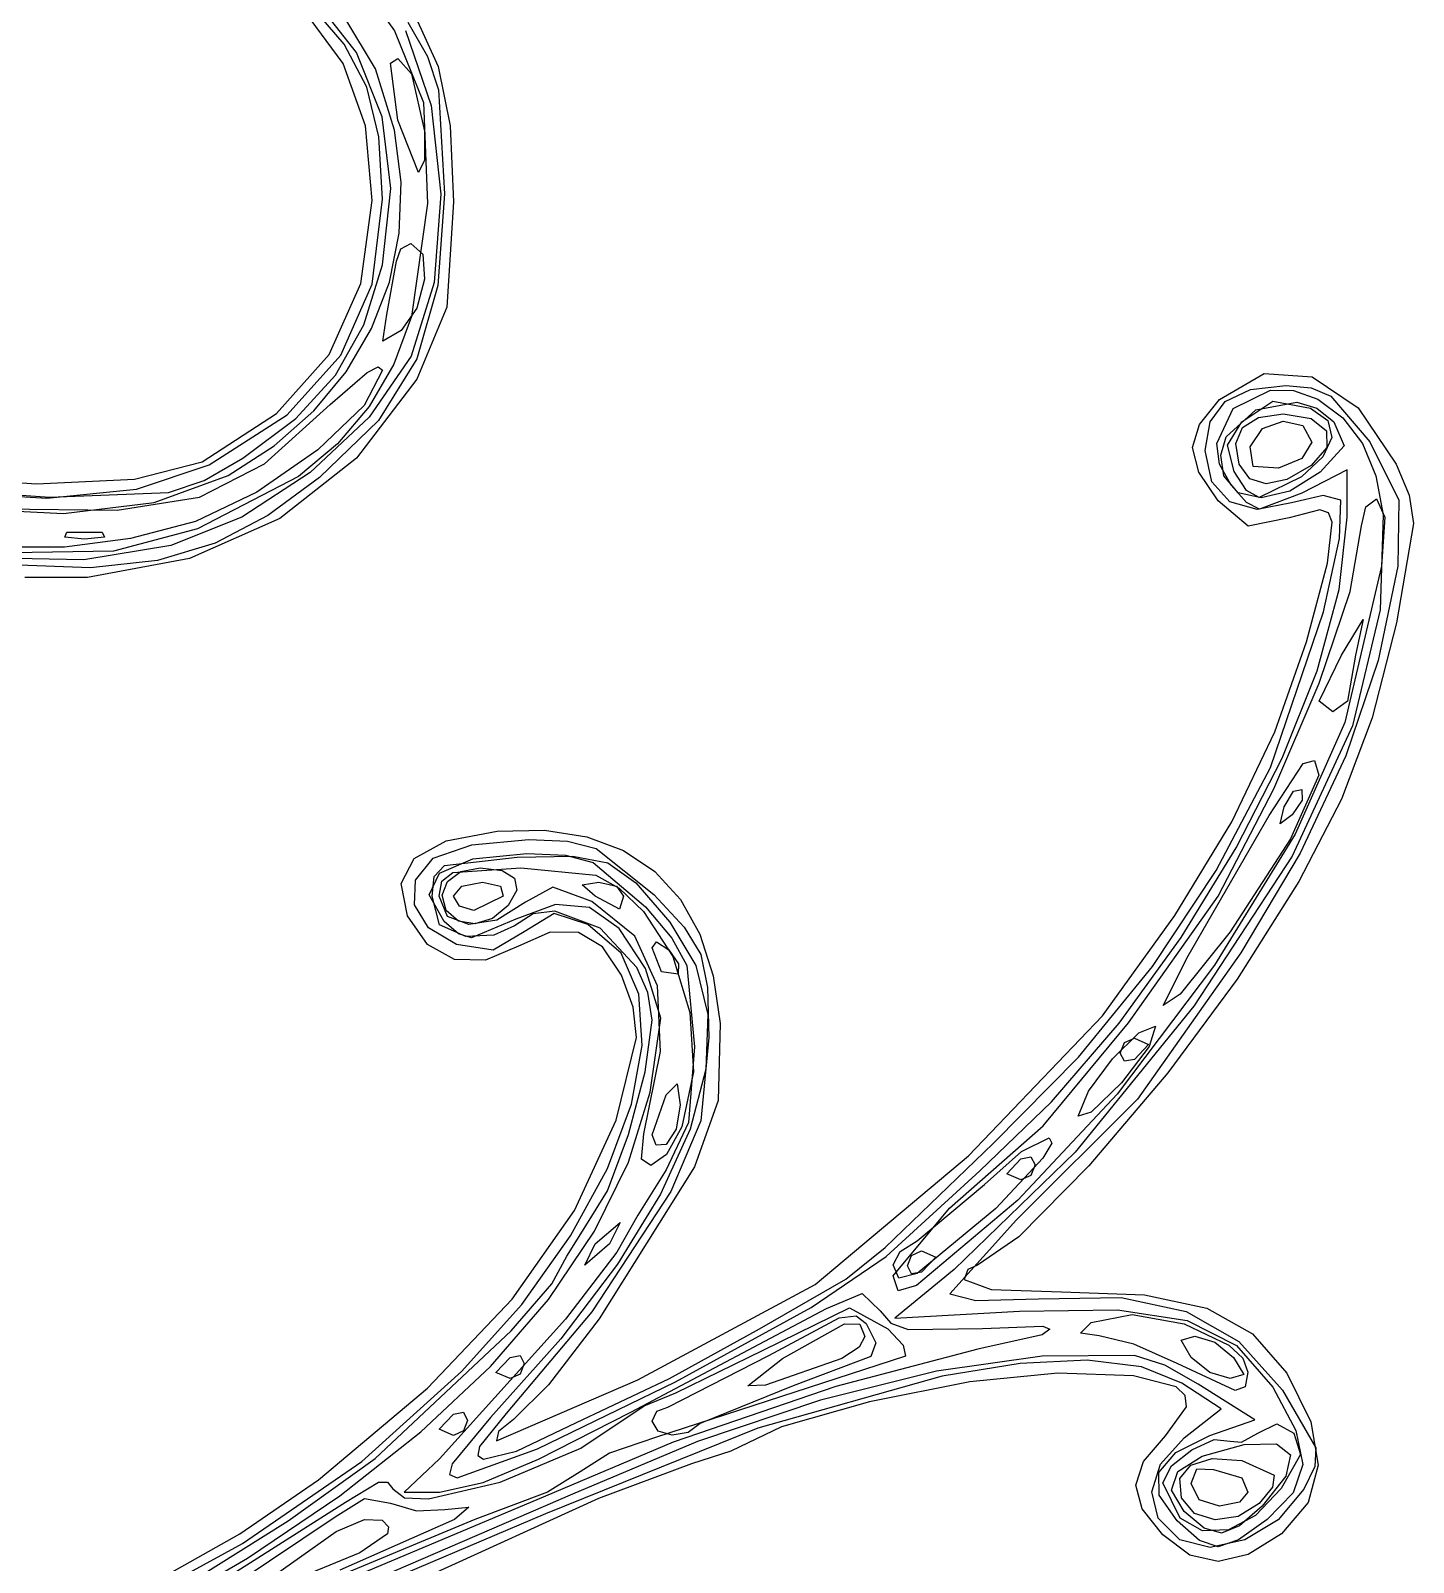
# Model space of a CAD drawing. Extents: x 3 to 111, y 1 to 177.
# Drawn here: x 83.31 to 110.82, y 115.44 to 145.91 of the extents above; entities that cross this region are included whole.
import ezdxf

# ---------------------------------------------------------------- set-up
doc = ezdxf.new("R2010")
doc.units = 0

msp = doc.modelspace()

# ---------------------------------------------------------------- linework, layer by layer
at = {"layer": 'Layer 1', "color": 4}
for p, q in [((89.789852, 146.961372), (90.553944, 145.908889)), ((89.532791, 145.258926), (88.759076, 146.296815)), ((89.549617, 145.638864), (88.848449, 146.45848)), ((89.791791, 145.472839), (88.960373, 146.546508)), ((90.17072, 145.154461), (89.560057, 146.164071)), ((90.81678, 146.078736), (91.205474, 145.395984)), ((90.942913, 146.24367), (91.419171, 145.199831)), ((89.999893, 144.787826), (89.549617, 145.638864)), ((90.553944, 145.908889), (91.128178, 144.478911)), ((90.770442, 145.913255), (91.279416, 144.42202)), ((90.303112, 144.197633), (89.791791, 145.472839)), ((90.472786, 145.26565), (90.618097, 145.354929)), ((90.618097, 145.354929), (90.886579, 145.054049)), ((91.205474, 145.395984), (91.428286, 144.731014)), ((89.972981, 144.019398), (89.532791, 145.258926)), ((90.548008, 143.933333), (90.17072, 145.154461)), ((90.614249, 144.129131), (90.472786, 145.26565)), ((90.886579, 145.054049), (91.146187, 143.912695)), ((91.419171, 145.199831), (91.657286, 144.020317)), ((90.240113, 143.796404), (89.999893, 144.787826)), ((91.428286, 144.731014), (91.544913, 142.663333)), ((91.128178, 144.478911), (91.20781, 142.473559)), ((91.279416, 144.42202), (91.471581, 142.655249)), ((90.480846, 142.773731), (90.303112, 144.197633)), ((91.029931, 143.086667), (90.614249, 144.129131)), ((90.614249, 144.129131), (90.614249, 144.129131)), ((90.104067, 142.532405), (89.972981, 144.019398)), ((90.681541, 142.894721), (90.548008, 143.933333)), ((91.146187, 143.912695), (91.144173, 143.334947)), ((91.657286, 144.020317), (91.722222, 142.502944)), ((90.311111, 142.555637), (90.240113, 143.796404)), ((91.144173, 143.334947), (91.029931, 143.086667)), ((90.646534, 141.882092), (90.681541, 142.894721)), ((90.311503, 141.253975), (90.480846, 142.773731)), ((91.471581, 142.655249), (91.341879, 140.898362)), ((91.544913, 142.663333), (91.411302, 140.839158)), ((89.884142, 140.880615), (90.104067, 142.532405)), ((90.109497, 140.869561), (90.311111, 142.555637)), ((91.20781, 142.473559), (90.889798, 140.226718)), ((91.722222, 142.502944), (91.59055, 140.410555)), ((90.449114, 140.908168), (90.646534, 141.882092)), ((90.589481, 141.322778), (90.675157, 141.571927)), ((90.675157, 141.571927), (90.875556, 141.675556)), ((90.875556, 141.675556), (91.11304, 141.464101)), ((91.11304, 141.464101), (91.145379, 140.967564)), ((89.938001, 140.062296), (90.311503, 141.253975)), ((90.399427, 140.264444), (90.589481, 141.322778)), ((89.252896, 139.471113), (89.884142, 140.880615)), ((89.486154, 139.455733), (90.109497, 140.869561)), ((90.095408, 139.985671), (90.449114, 140.908168)), ((91.341879, 140.898362), (90.88525, 139.43678)), ((91.411302, 140.839158), (90.994335, 139.385164)), ((91.145379, 140.967564), (90.995293, 140.39269)), ((90.320756, 139.737357), (90.399427, 140.264444)), ((90.399427, 140.264444), (90.399427, 140.264444)), ((90.889798, 140.226718), (90.535561, 139.276233)), ((90.995293, 140.39269), (90.685504, 139.946222)), ((91.59055, 140.410555), (90.992765, 138.97912)), ((89.376162, 139.060114), (89.938001, 140.062296)), ((89.591542, 139.127325), (90.095408, 139.985671)), ((90.685504, 139.946222), (90.320756, 139.737357)), ((88.202917, 138.292489), (89.252896, 139.471113)), ((88.413329, 138.271646), (89.486154, 139.455733)), ((90.535561, 139.276233), (90.045261, 138.432677)), ((90.88525, 139.43678), (90.046151, 138.225433)), ((90.994335, 139.385164), (90.231458, 138.159261)), ((88.587026, 138.193536), (89.376162, 139.060114)), ((88.943643, 138.34585), (89.591542, 139.127325)), ((89.270575, 138.471148), (90.005454, 139.113695)), ((90.992765, 138.97912), (89.792398, 137.40708)), ((90.311111, 139.154185), (89.944216, 138.453163)), ((90.005454, 139.113695), (90.229006, 139.220403)), ((90.229006, 139.220403), (90.311111, 139.154185)), ((106.962234, 138.571111), (107.853737, 139.089012)), ((107.853737, 139.089012), (108.808784, 139.021691)), ((108.808784, 139.021691), (109.719181, 138.408609)), ((107.078511, 138.532498), (107.579636, 138.773392)), ((107.237502, 138.3965), (107.976445, 138.761229)), ((107.579636, 138.773392), (108.284662, 138.853333)), ((107.976445, 138.761229), (108.434065, 138.752945)), ((108.284662, 138.853333), (108.783196, 138.808737)), ((108.434065, 138.752945), (108.915685, 138.582936)), ((108.783196, 138.808737), (109.177022, 138.640897)), ((109.177022, 138.640897), (109.954605, 137.73117)), ((87.966548, 137.296244), (89.270575, 138.471148)), ((88.157837, 137.653971), (88.943643, 138.34585)), ((89.944216, 138.453163), (89.022635, 137.574058)), ((90.045261, 138.432677), (89.414466, 137.68978)), ((106.564248, 138.077831), (106.962234, 138.571111)), ((106.779296, 138.12905), (107.078511, 138.532498)), ((106.907437, 137.696495), (107.237502, 138.3965)), ((107.098382, 137.832315), (107.685273, 138.370686)), ((107.406273, 138.128177), (108.021436, 138.542371)), ((107.685273, 138.370686), (108.500668, 138.520451)), ((108.021436, 138.542371), (108.773584, 138.399805)), ((108.500668, 138.520451), (108.897316, 138.402134)), ((108.773584, 138.399805), (109.115696, 138.156264)), ((108.897316, 138.402134), (109.235003, 138.129699)), ((108.915685, 138.582936), (109.41907, 138.210065)), ((109.719181, 138.408609), (110.476733, 137.28923)), ((86.726793, 137.33333), (88.202917, 138.292489)), ((86.86327, 137.274794), (88.413329, 138.271646)), ((87.531634, 137.408672), (88.587026, 138.193536)), ((90.046151, 138.225433), (88.875024, 137.120074)), ((90.231458, 138.159261), (89.060119, 137.01936)), ((106.427965, 137.616865), (106.564248, 138.077831)), ((106.68, 137.561444), (106.779296, 138.12905)), ((107.122685, 137.663138), (107.406273, 138.128177)), ((107.419205, 138.014582), (107.740435, 138.217314)), ((107.740435, 138.217314), (108.232222, 138.288889)), ((107.817184, 137.993726), (108.231187, 138.14019)), ((108.231187, 138.14019), (108.622758, 138.055413)), ((108.232222, 138.288889), (108.78852, 138.194196)), ((108.622758, 138.055413), (108.796667, 137.724444)), ((108.78852, 138.194196), (109.08791, 137.950493)), ((109.115696, 138.156264), (109.195795, 137.818904)), ((109.235003, 138.129699), (109.443431, 137.648972)), ((109.41907, 138.210065), (109.804874, 137.69756)), ((106.987365, 137.464874), (107.098382, 137.832315)), ((107.28435, 137.698679), (107.419205, 138.014582)), ((107.575979, 137.63097), (107.817184, 137.993726)), ((108.796667, 137.724444), (108.602761, 137.398008)), ((109.195795, 137.818904), (109.019582, 137.430765)), ((109.08791, 137.950493), (109.097863, 137.61834)), ((109.954605, 137.73117), (110.533346, 136.569404)), ((87.240251, 137.064409), (88.157837, 137.653971)), ((89.022635, 137.574058), (87.815025, 136.733813)), ((89.414466, 137.68978), (88.638746, 137.04127)), ((106.552663, 137.12931), (106.427965, 137.616865)), ((106.80971, 136.937098), (106.68, 137.561444)), ((106.960916, 137.285686), (106.907437, 137.696495)), ((107.049562, 137.057249), (106.987365, 137.464874)), ((107.254935, 137.1404), (107.122685, 137.663138)), ((107.351689, 137.287595), (107.28435, 137.698679)), ((107.635364, 137.241827), (107.575979, 137.63097)), ((107.575979, 137.63097), (107.575979, 137.63097)), ((109.019582, 137.430765), (108.592758, 137.034891)), ((109.097863, 137.61834), (108.785843, 137.258298)), ((109.443431, 137.648972), (108.967913, 137.127652)), ((109.804874, 137.69756), (110.072353, 137.052382)), ((85.375745, 136.988591), (86.726793, 137.33333)), ((85.418732, 136.792015), (86.86327, 137.274794)), ((86.671468, 136.633269), (87.966548, 137.296244)), ((86.726793, 137.33333), (86.726793, 137.33333)), ((86.764385, 136.96574), (87.531634, 137.408672)), ((86.86327, 137.274794), (86.86327, 137.274794)), ((88.875024, 137.120074), (87.512548, 136.231421)), ((87.531634, 137.408672), (87.531634, 137.408672)), ((89.792398, 137.40708), (88.271638, 136.208137)), ((106.937624, 136.556265), (106.552663, 137.12931)), ((107.194833, 136.868964), (106.960916, 137.285686)), ((107.498876, 136.765958), (107.254935, 137.1404)), ((107.254935, 137.1404), (107.254935, 137.1404)), ((107.563606, 136.99709), (107.351689, 137.287595)), ((107.351689, 137.287595), (107.351689, 137.287595)), ((108.13656, 137.207636), (107.635364, 137.241827)), ((108.602761, 137.398008), (108.13656, 137.207636)), ((108.785843, 137.258298), (108.303877, 136.981966)), ((108.967913, 137.127652), (108.36031, 136.753745)), ((109.502222, 137.174495), (108.601846, 136.708893)), ((109.502222, 136.230693), (109.502222, 137.174495)), ((110.476733, 137.28923), (110.733016, 136.674141)), ((80.151111, 136.882104), (83.694191, 136.628017)), ((81.241407, 137.048114), (83.429747, 136.895212)), ((83.429747, 136.895212), (85.375745, 136.988591)), ((85.772588, 136.521966), (87.240251, 137.064409)), ((86.053755, 136.725559), (86.764385, 136.96574)), ((88.638746, 137.04127), (86.634803, 136.002327)), ((89.060119, 137.01936), (88.031701, 136.264991)), ((107.168788, 136.536649), (106.80971, 136.937098)), ((107.335384, 136.716131), (107.049562, 137.057249)), ((107.049562, 137.057249), (107.049562, 137.057249)), ((107.498702, 136.526242), (107.194833, 136.868964)), ((107.888733, 136.895055), (107.563606, 136.99709)), ((108.592758, 137.034891), (107.752296, 136.627571)), ((108.303877, 136.981966), (107.888733, 136.895055)), ((110.072353, 137.052382), (110.220768, 136.281491)), ((81.611783, 136.73796), (83.63554, 136.612606)), ((83.63554, 136.612606), (85.418732, 136.792015)), ((83.694191, 136.628017), (86.053755, 136.725559)), ((83.963806, 136.307), (85.772588, 136.521966)), ((85.033749, 136.371345), (86.671468, 136.633269)), ((87.815025, 136.733813), (86.590042, 136.149371)), ((107.531445, 136.051981), (106.937624, 136.556265)), ((107.712156, 136.387549), (107.168788, 136.536649)), ((107.794217, 136.615767), (107.335384, 136.716131)), ((107.75594, 136.394259), (107.498702, 136.526242)), ((107.752296, 136.627571), (107.498876, 136.765958)), ((108.394737, 136.517247), (107.712156, 136.387549)), ((108.601846, 136.708893), (107.75594, 136.394259)), ((108.36031, 136.753745), (107.794217, 136.615767)), ((109.027909, 136.667348), (108.394737, 136.517247)), ((109.374068, 136.574589), (109.027909, 136.667348)), ((109.350818, 135.80665), (109.374068, 136.574589)), ((109.872427, 136.43927), (110.083958, 136.595556)), ((110.083958, 136.595556), (110.249841, 136.232686)), ((110.533346, 136.569404), (110.508316, 135.261725)), ((110.733016, 136.674141), (110.819317, 136.105339)), ((81.812702, 136.419479), (83.963806, 136.307)), ((82.701805, 136.399595), (85.033749, 136.371345)), ((87.512548, 136.231421), (86.099404, 135.670194)), ((88.271638, 136.208137), (86.474855, 135.409014)), ((88.031701, 136.264991), (86.985213, 135.716693)), ((108.348735, 136.218264), (107.531445, 136.051981)), ((108.96149, 136.37752), (108.348735, 136.218264)), ((109.12862, 136.317117), (108.96149, 136.37752)), ((109.206897, 136.134756), (109.12862, 136.317117)), ((109.346458, 134.794051), (109.502222, 136.230693)), ((109.784444, 136.063519), (109.872427, 136.43927)), ((110.220768, 136.281491), (110.157433, 134.39041)), ((110.249841, 136.232686), (110.183894, 135.257198)), ((83.989774, 135.835262), (84.031667, 135.935796)), ((84.031667, 135.935796), (84.737222, 135.935796)), ((84.031667, 135.935796), (84.031667, 135.935796)), ((84.737222, 135.935796), (84.779115, 135.835262)), ((86.634803, 136.002327), (84.961553, 135.55522)), ((86.590042, 136.149371), (85.300169, 135.810822)), ((109.10883, 135.318355), (109.206897, 136.134756)), ((109.559734, 134.755894), (109.784444, 136.063519)), ((110.819317, 136.105339), (110.484325, 134.130294)), ((83.988279, 135.636972), (82.7509, 135.634496)), ((85.300169, 135.810822), (83.988279, 135.636972)), ((84.384444, 135.793446), (83.989774, 135.835262)), ((86.099404, 135.670194), (84.372933, 135.382432)), ((84.779115, 135.835262), (84.384444, 135.793446)), ((86.985213, 135.716693), (85.836639, 135.37192)), ((109.028756, 134.353448), (109.350818, 135.80665)), ((84.372933, 135.382432), (82.362027, 135.423632)), ((84.501964, 135.228122), (82.897171, 135.28275)), ((84.961553, 135.55522), (82.940275, 135.524672)), ((86.474855, 135.409014), (84.44642, 135.036433)), ((85.836639, 135.37192), (84.501964, 135.228122)), ((108.691161, 133.756705), (109.10883, 135.318355)), ((84.44642, 135.036433), (83.194502, 135.029987)), ((110.183894, 135.257198), (109.452808, 132.147079)), ((110.508316, 135.261725), (110.119598, 133.384438)), ((108.902957, 133.17668), (109.346458, 134.794051)), ((108.948066, 132.929888), (109.559734, 134.755894)), ((110.157433, 134.39041), (109.608933, 132.08)), ((107.977271, 131.254144), (109.028756, 134.353448)), ((109.3888, 133.491111), (109.819818, 134.196667)), ((109.819818, 134.196667), (109.664875, 133.491111)), ((110.484325, 134.130294), (109.996697, 132.241981)), ((108.066527, 131.961945), (108.691161, 133.756705)), ((108.94778, 132.573889), (109.3888, 133.491111)), ((109.664875, 133.491111), (109.506075, 132.573889)), ((108.207404, 131.44208), (108.902957, 133.17668)), ((110.119598, 133.384438), (109.474029, 131.487357)), ((108.043134, 130.82815), (108.948066, 132.929888)), ((109.22, 132.362222), (108.94778, 132.573889)), ((108.94778, 132.573889), (108.94778, 132.573889)), ((109.506075, 132.573889), (109.22, 132.362222)), ((109.996697, 132.241981), (109.390773, 130.62199)), ((107.207856, 130.169987), (108.066527, 131.961945)), ((109.608933, 132.08), (108.407382, 129.492245)), ((109.452808, 132.147079), (108.469693, 129.93069)), ((107.295488, 129.653752), (108.207404, 131.44208)), ((107.951397, 130.296813), (108.623836, 131.332051)), ((109.474029, 131.487357), (108.564569, 129.55314)), ((108.623836, 131.332051), (108.850874, 131.396134)), ((108.850874, 131.396134), (108.937778, 131.102828)), ((106.893142, 129.20379), (107.977271, 131.254144)), ((108.937778, 131.102828), (108.377232, 129.834446)), ((106.938631, 128.693333), (108.043134, 130.82815)), ((108.250366, 130.469394), (108.432867, 130.780391)), ((108.432867, 130.780391), (108.60105, 130.817468)), ((108.60105, 130.817468), (108.609616, 130.603643)), ((108.167404, 130.135823), (108.250366, 130.469394)), ((108.250366, 130.469394), (108.250366, 130.469394)), ((108.609616, 130.603643), (108.408354, 130.311406)), ((109.390773, 130.62199), (108.538432, 128.984093)), ((106.077005, 128.31083), (107.207856, 130.169987)), ((106.338531, 127.505316), (107.951397, 130.296813)), ((108.408354, 130.311406), (108.167404, 130.135823)), ((91.581288, 129.792331), (92.596025, 129.987201)), ((92.089312, 129.713114), (93.220478, 129.822222)), ((92.596025, 129.987201), (93.537692, 130.006896)), ((93.220478, 129.822222), (93.994255, 129.788303)), ((93.537692, 130.006896), (94.37676, 129.877292)), ((94.37676, 129.877292), (95.10917, 129.601894)), ((108.469693, 129.93069), (106.863031, 127.323458)), ((108.377232, 129.834446), (107.17379, 127.987778)), ((90.94075, 129.442909), (91.581288, 129.792331)), ((91.322141, 129.45079), (92.089312, 129.713114)), ((92.107513, 129.436224), (93.182279, 129.54)), ((92.992222, 129.471869), (94.098846, 129.493026)), ((93.182279, 129.54), (93.954817, 129.507993)), ((93.954817, 129.507993), (94.50453, 129.366453)), ((93.994255, 129.788303), (94.561966, 129.640463)), ((94.098846, 129.493026), (94.796367, 129.360107)), ((94.561966, 129.640463), (95.706537, 128.726537)), ((95.10917, 129.601894), (95.730863, 129.184203)), ((106.202893, 127.875199), (107.295488, 129.653752)), ((108.407382, 129.492245), (106.450847, 126.505717)), ((108.564569, 129.55314), (107.384181, 127.564444)), ((90.680921, 128.945058), (90.94075, 129.442909)), ((90.970503, 129.012387), (91.322141, 129.45079)), ((91.338668, 129.086298), (91.546076, 129.306549)), ((91.443188, 129.151011), (92.107513, 129.436224)), ((91.546076, 129.306549), (92.992222, 129.471869)), ((91.713518, 129.162695), (93.063695, 129.257778)), ((91.870736, 129.183057), (92.256285, 129.257778)), ((92.256285, 129.257778), (92.69134, 129.203245)), ((92.69134, 129.203245), (92.936912, 129.049846)), ((93.063695, 129.257778), (94.553891, 129.113963)), ((94.50453, 129.366453), (95.545264, 128.481667)), ((94.796367, 129.360107), (95.351423, 128.959548)), ((95.730863, 129.184203), (96.237779, 128.627725)), ((105.627172, 127.293834), (106.893142, 129.20379)), ((90.808308, 128.304902), (90.680921, 128.945058)), ((90.94656, 128.521063), (90.970503, 129.012387)), ((91.23714, 128.72353), (91.443188, 129.151011)), ((91.298889, 128.693333), (91.338668, 129.086298)), ((91.44, 128.693333), (91.491829, 128.99206)), ((91.491829, 128.99206), (91.713518, 129.162695)), ((91.498373, 128.716116), (91.606507, 128.987967)), ((91.606507, 128.987967), (91.870736, 129.183057)), ((91.722222, 128.693333), (91.892921, 128.892653)), ((91.892921, 128.892653), (92.303323, 128.975556)), ((92.303323, 128.975556), (92.662489, 128.892653)), ((92.662489, 128.892653), (92.71, 128.693333)), ((92.936912, 129.049846), (92.981625, 128.812877)), ((94.285775, 128.918574), (94.615, 128.971235)), ((94.544444, 128.693333), (94.285775, 128.918574)), ((94.553891, 129.113963), (95.020104, 128.852053)), ((94.615, 128.971235), (94.963809, 128.891339)), ((94.963809, 128.891339), (95.108889, 128.693333)), ((95.351423, 128.959548), (96.030652, 128.17779)), ((108.538432, 128.984093), (107.311557, 127.042062)), ((91.537206, 128.192953), (91.23714, 128.72353)), ((91.445644, 128.122125), (91.298889, 128.693333)), ((91.607493, 128.288989), (91.44, 128.693333)), ((91.581111, 128.411111), (91.498373, 128.716116)), ((91.841683, 128.494014), (91.722222, 128.693333)), ((91.722222, 128.693333), (91.722222, 128.693333)), ((92.71, 128.693333), (92.128899, 128.411111)), ((92.981625, 128.812877), (92.814106, 128.507634)), ((93.702005, 128.874617), (93.156004, 128.572728)), ((94.479031, 128.586049), (93.702005, 128.874617)), ((95.33092, 127.897266), (94.479031, 128.586049)), ((95.026396, 128.435183), (94.544444, 128.693333)), ((94.544444, 128.693333), (94.544444, 128.693333)), ((95.020104, 128.852053), (95.505995, 128.390461)), ((95.108889, 128.693333), (95.026396, 128.435183)), ((95.706537, 128.726537), (96.315111, 128.077451)), ((96.237779, 128.627725), (96.625861, 127.935962)), ((105.149369, 126.177471), (106.938631, 128.693333)), ((91.209673, 127.735482), (90.808308, 128.304902)), ((91.226616, 128.064522), (90.94656, 128.521063)), ((91.825516, 128.195271), (91.581111, 128.411111)), ((91.581111, 128.411111), (91.581111, 128.411111)), ((92.029649, 128.128463), (91.607493, 128.288989)), ((92.128899, 128.411111), (91.841683, 128.494014)), ((92.814106, 128.507634), (92.49966, 128.248045)), ((93.156004, 128.572728), (92.585981, 128.220221)), ((93.31219, 128.34038), (92.940107, 128.104996)), ((93.755955, 128.527216), (92.962487, 128.234248)), ((93.724047, 128.34835), (93.127528, 127.982526)), ((93.741338, 128.396392), (93.31219, 128.34038)), ((94.398609, 128.131418), (93.724047, 128.34835)), ((94.639311, 128.060561), (93.741338, 128.396392)), ((94.431019, 128.469435), (93.755955, 128.527216)), ((95.017599, 128.049579), (94.431019, 128.469435)), ((95.505995, 128.390461), (96.087847, 127.494504)), ((95.545264, 128.481667), (96.070989, 127.860878)), ((104.635828, 126.314474), (106.077005, 128.31083)), ((91.786972, 127.730467), (91.226616, 128.064522)), ((91.96644, 127.893329), (91.445644, 128.122125)), ((91.820758, 127.945772), (91.537206, 128.192953)), ((92.150914, 128.14242), (91.825516, 128.195271)), ((92.585981, 128.220221), (92.029649, 128.128463)), ((92.962487, 128.234248), (92.081177, 127.868185)), ((92.49966, 128.248045), (92.150914, 128.14242)), ((93.127528, 127.982526), (92.513398, 127.621918)), ((92.940107, 128.104996), (92.527818, 127.916545)), ((93.646697, 127.979942), (93.018912, 127.697086)), ((94.209592, 127.974955), (93.646697, 127.979942)), ((94.688935, 127.687365), (94.209592, 127.974955)), ((95.056833, 127.558801), (94.398609, 128.131418)), ((95.370988, 127.278014), (94.639311, 128.060561)), ((95.545616, 127.25632), (95.017599, 128.049579)), ((96.030652, 128.17779), (96.54731, 127.318497)), ((96.315111, 128.077451), (96.643156, 127.536319)), ((107.17379, 127.987778), (106.183294, 126.744064)), ((91.744008, 127.435543), (91.209673, 127.735482)), ((92.513398, 127.621918), (91.786972, 127.730467)), ((92.081177, 127.868185), (91.820758, 127.945772)), ((92.527818, 127.916545), (91.96644, 127.893329)), ((93.018912, 127.697086), (92.363143, 127.418329)), ((95.066064, 127.122408), (94.688935, 127.687365)), ((95.78435, 126.908477), (95.33092, 127.897266)), ((95.673333, 127.667927), (95.764373, 127.789017)), ((95.861482, 127.188149), (95.673333, 127.667927)), ((95.764373, 127.789017), (96.007295, 127.625594)), ((96.070989, 127.860878), (96.363769, 127.317756)), ((96.625861, 127.935962), (96.891048, 127.112418)), ((104.965306, 126.169922), (106.202893, 127.875199)), ((92.363143, 127.418329), (91.744008, 127.435543)), ((95.411842, 126.742276), (95.056833, 127.558801)), ((96.007295, 127.625594), (96.200325, 127.346898)), ((96.087847, 127.494504), (96.427324, 126.379498)), ((96.643156, 127.536319), (96.776813, 126.879666)), ((107.384181, 127.564444), (105.329958, 124.656416)), ((105.842723, 126.517538), (106.338531, 127.505316)), ((95.299989, 126.485872), (95.066064, 127.122408)), ((95.592267, 126.775633), (95.370988, 127.278014)), ((95.846784, 126.267469), (95.545616, 127.25632)), ((96.195444, 127.145816), (95.861482, 127.188149)), ((95.861482, 127.188149), (95.861482, 127.188149)), ((96.200325, 127.346898), (96.195444, 127.145816)), ((96.363769, 127.317756), (96.518651, 125.697505)), ((96.54731, 127.318497), (96.785124, 126.342301)), ((96.891048, 127.112418), (97.029281, 126.160598)), ((104.157048, 125.494019), (105.627172, 127.293834)), ((106.863031, 127.323458), (104.925467, 124.752909)), ((95.673333, 126.229265), (95.592267, 126.775633)), ((95.842935, 125.603489), (95.78435, 126.908477)), ((96.776813, 126.879666), (96.802222, 125.884014)), ((107.311557, 127.042062), (105.934225, 125.177923)), ((95.363861, 125.881393), (95.299989, 126.485872)), ((95.476342, 125.726803), (95.411842, 126.742276)), ((106.450847, 126.505717), (104.092976, 123.60314)), ((106.183294, 126.744064), (105.842723, 126.517538)), ((105.842723, 126.517538), (105.842723, 126.517538)), ((95.537526, 125.202398), (95.673333, 126.229265)), ((95.634099, 124.795243), (95.846784, 126.267469)), ((96.427324, 126.379498), (96.497022, 125.199164)), ((96.785124, 126.342301), (96.74598, 125.254407)), ((97.029281, 126.160598), (96.991962, 124.630013)), ((101.96969, 123.53199), (104.635828, 126.314474)), ((103.45595, 124.126636), (105.149369, 126.177471)), ((103.618415, 124.601422), (104.965306, 126.169922)), ((94.96248, 124.240832), (95.363861, 125.881393)), ((96.802222, 125.884014), (96.647747, 124.224175)), ((104.83581, 125.456666), (105.356964, 125.979122)), ((105.069569, 125.783315), (105.268889, 125.871111)), ((105.268889, 125.871111), (105.551111, 125.746657)), ((105.356964, 125.979122), (105.687021, 126.109722)), ((105.687021, 126.109722), (105.566557, 125.70191)), ((95.263036, 124.557345), (95.476342, 125.726803)), ((95.510291, 123.966111), (95.842935, 125.603489)), ((96.518651, 125.697505), (96.396958, 124.191013)), ((104.986667, 125.572232), (105.069569, 125.783315)), ((105.069569, 125.412386), (104.986667, 125.572232)), ((104.986667, 125.572232), (104.986667, 125.572232)), ((105.566557, 125.70191), (105.015036, 124.980833)), ((105.551111, 125.746657), (105.268889, 125.447778)), ((96.74598, 125.254407), (96.431763, 124.060022)), ((102.460453, 123.77409), (104.157048, 125.494019)), ((104.355925, 124.813029), (104.83581, 125.456666)), ((105.268889, 125.447778), (105.069569, 125.412386)), ((95.20425, 123.95378), (95.537526, 125.202398)), ((95.955556, 124.742222), (96.176595, 124.962292)), ((96.176595, 124.962292), (96.233457, 124.547212)), ((96.497022, 125.199164), (96.269539, 124.107222)), ((105.934225, 125.177923), (104.362204, 123.331588)), ((105.015036, 124.980833), (104.406709, 124.396918)), ((95.202543, 123.404043), (95.634099, 124.795243)), ((95.677654, 123.949454), (95.955556, 124.742222)), ((96.991962, 124.630013), (96.516049, 123.308943)), ((105.329958, 124.656416), (102.924415, 122.257239)), ((104.925467, 124.752909), (102.949646, 122.646573)), ((104.149675, 124.318889), (104.355925, 124.813029)), ((94.784631, 123.278862), (95.263036, 124.557345)), ((96.233457, 124.547212), (96.153561, 124.05927)), ((102.197905, 123.2332), (103.618415, 124.601422)), ((104.406709, 124.396918), (104.149675, 124.318889)), ((104.149675, 124.318889), (104.149675, 124.318889)), ((94.131998, 122.443229), (94.96248, 124.240832)), ((96.431763, 124.060022), (95.844357, 122.76435)), ((96.396958, 124.191013), (95.955556, 123.254101)), ((96.153561, 124.05927), (95.955556, 123.754444)), ((96.269539, 124.107222), (95.959108, 123.556939)), ((96.647747, 124.224175), (96.04478, 122.816922)), ((101.593976, 122.486745), (103.45595, 124.126636)), ((94.784727, 122.833415), (95.20425, 123.95378)), ((95.463834, 123.464889), (95.510291, 123.966111)), ((95.510291, 123.966111), (95.510291, 123.966111)), ((95.757505, 123.739777), (95.677654, 123.949454)), ((95.677654, 123.949454), (95.677654, 123.949454)), ((95.955556, 123.754444), (95.757505, 123.739777)), ((100.311424, 121.708333), (102.460453, 123.77409)), ((103.020901, 123.618983), (103.573603, 123.890038)), ((103.627661, 123.780087), (103.448872, 123.481592)), ((103.573603, 123.890038), (103.627661, 123.780087)), ((94.527109, 122.028534), (95.202543, 123.404043)), ((95.65199, 123.335663), (95.463834, 123.464889)), ((95.959108, 123.556939), (95.65199, 123.335663)), ((98.918895, 120.968818), (101.96969, 123.53199)), ((104.092976, 123.60314), (101.687416, 121.267237)), ((102.28928, 122.959551), (103.020901, 123.618983)), ((103.448872, 123.481592), (102.512989, 122.478927)), ((102.728889, 123.173343), (103.011111, 123.472222)), ((103.011111, 123.472222), (103.210431, 123.507614)), ((103.210431, 123.507614), (103.293333, 123.347768)), ((94.05383, 121.936318), (94.784631, 123.278862)), ((96.516049, 123.308943), (94.620885, 120.287505)), ((95.955556, 123.254101), (95.391111, 122.350544)), ((100.33, 121.529308), (102.197905, 123.2332)), ((103.011111, 123.048889), (102.728889, 123.173343)), ((102.728889, 123.173343), (102.728889, 123.173343)), ((104.362204, 123.331588), (102.973265, 121.918865)), ((103.210431, 123.136685), (103.011111, 123.048889)), ((103.293333, 123.347768), (103.210431, 123.136685)), ((94.390179, 122.191306), (94.784727, 122.833415)), ((96.04478, 122.816922), (94.474911, 120.427256)), ((100.95068, 121.839522), (102.28928, 122.959551)), ((95.844357, 122.76435), (94.985648, 121.372596)), ((100.471111, 121.144891), (101.593976, 122.486745)), ((102.949646, 122.646573), (100.936211, 120.951643)), ((92.8912, 120.67889), (94.131998, 122.443229)), ((93.98, 121.531134), (94.390179, 122.191306)), ((94.544444, 121.778889), (95.036891, 122.202222)), ((95.036891, 122.202222), (94.826667, 121.778889)), ((95.391111, 122.350544), (94.97614, 121.612303)), ((102.512989, 122.478927), (100.946255, 121.186985)), ((102.924415, 122.257239), (101.6, 120.786192)), ((93.083338, 120.574673), (94.05383, 121.936318)), ((93.611728, 120.672808), (94.527109, 122.028534)), ((102.973265, 121.918865), (102.14518, 121.355556)), ((94.97614, 121.612303), (93.955502, 120.283066)), ((94.826667, 121.778889), (94.33422, 121.355556)), ((94.33422, 121.355556), (94.544444, 121.778889)), ((94.544444, 121.778889), (94.544444, 121.778889)), ((99.527007, 121.073333), (100.311424, 121.708333)), ((100.471111, 121.364412), (100.611985, 121.624047)), ((100.611985, 121.624047), (100.95068, 121.839522)), ((100.836236, 121.549982), (101.035556, 121.637778)), ((101.035556, 121.637778), (101.317778, 121.513323)), ((93.682978, 120.984917), (93.98, 121.531134)), ((94.985648, 121.372596), (93.857519, 119.889967)), ((98.840404, 120.511928), (100.33, 121.529308)), ((100.585481, 121.099258), (100.471111, 121.364412)), ((100.471111, 121.364412), (100.471111, 121.364412)), ((101.687416, 121.267237), (100.504828, 120.299455)), ((100.753333, 121.338899), (100.836236, 121.549982)), ((100.836236, 121.179053), (100.753333, 121.338899)), ((100.753333, 121.338899), (100.753333, 121.338899)), ((101.317778, 121.513323), (101.035556, 121.214444)), ((101.959466, 121.271214), (101.882222, 121.068437)), ((102.14518, 121.355556), (101.959466, 121.271214)), ((92.869841, 120.050133), (93.682978, 120.984917)), ((95.392577, 119.073811), (98.918895, 120.968818)), ((97.809036, 120.085556), (99.527007, 121.073333)), ((100.568069, 120.847356), (100.471111, 121.144891)), ((100.471111, 121.144891), (100.471111, 121.144891)), ((100.946255, 121.186985), (100.585481, 121.099258)), ((101.035556, 121.214444), (100.836236, 121.179053)), ((101.882222, 121.068437), (102.418773, 120.871915)), ((91.205701, 118.906254), (92.8912, 120.67889)), ((92.460336, 119.340955), (93.611728, 120.672808)), ((99.143329, 120.489607), (99.853675, 120.788374)), ((99.853675, 120.788374), (100.212621, 120.443752)), ((100.936211, 120.951643), (100.568069, 120.847356)), ((101.6, 120.786192), (102.113603, 120.650095)), ((102.113603, 120.650095), (103.363889, 120.686074)), ((102.418773, 120.871915), (103.818346, 120.821114)), ((103.363889, 120.686074), (105.0035, 120.710069)), ((103.818346, 120.821114), (105.471096, 120.765905)), ((105.0035, 120.710069), (106.302793, 120.436385)), ((105.471096, 120.765905), (106.708313, 120.500545)), ((91.88586, 119.238889), (93.083338, 120.574673)), ((94.474911, 120.427256), (92.770266, 118.401646)), ((95.25, 118.431412), (99.143329, 120.489607)), ((96.137451, 119.033522), (98.840404, 120.511928)), ((97.88753, 119.662222), (99.605262, 120.508889)), ((99.605262, 120.508889), (100.362668, 120.085394)), ((100.212621, 120.443752), (100.423516, 120.20127)), ((100.504828, 120.299455), (102.98338, 120.440775)), ((102.98338, 120.440775), (104.935578, 120.467203)), ((104.40893, 120.212479), (105.226988, 120.372713)), ((104.935578, 120.467203), (106.322305, 120.254571)), ((105.226988, 120.372713), (106.261942, 120.185659)), ((106.302793, 120.436385), (107.344975, 119.833886)), ((106.708313, 120.500545), (107.621654, 119.992053)), ((90.162784, 117.507693), (92.869841, 120.050133)), ((93.955502, 120.283066), (91.442884, 117.503578)), ((94.620885, 120.287505), (93.611284, 118.97112)), ((96.019231, 119.097778), (97.809036, 120.085556)), ((97.994755, 119.559773), (99.39871, 120.305209)), ((98.268917, 119.496016), (99.501993, 120.185211)), ((99.39871, 120.305209), (99.736672, 120.344636)), ((99.501993, 120.185211), (99.806094, 120.177972)), ((99.736672, 120.344636), (99.932352, 120.194773)), ((99.806094, 120.177972), (99.906667, 119.937459)), ((99.932352, 120.194773), (100.127058, 119.806752)), ((100.362668, 120.085394), (100.669232, 119.761875)), ((100.423516, 120.20127), (100.769238, 120.073347)), ((100.769238, 120.073347), (102.245962, 120.096063)), ((102.245962, 120.096063), (103.446688, 120.139522)), ((103.586968, 120.081684), (103.434444, 119.969317)), ((103.446688, 120.139522), (103.586968, 120.081684)), ((104.194311, 120.004013), (104.40893, 120.212479)), ((106.261942, 120.185659), (107.149824, 119.766136)), ((106.322305, 120.254571), (107.298864, 119.756154)), ((93.857519, 119.889967), (92.461856, 118.321667)), ((99.906667, 119.937459), (99.79617, 119.723877)), ((100.127058, 119.806752), (100.026999, 119.53612)), ((100.669232, 119.761875), (100.716376, 119.546822)), ((103.434444, 119.969317), (102.154536, 119.682006)), ((104.567736, 119.948765), (104.194311, 120.004013)), ((105.258351, 119.784666), (104.567736, 119.948765)), ((106.119958, 119.396197), (105.258351, 119.784666)), ((106.197512, 119.861889), (106.469775, 119.944444)), ((106.397778, 119.521111), (106.197512, 119.861889)), ((106.469775, 119.944444), (106.871959, 119.82009)), ((106.871959, 119.82009), (107.244444, 119.521111)), ((107.149824, 119.766136), (107.424873, 119.505078)), ((107.298864, 119.756154), (108.020556, 118.925224)), ((107.344975, 119.833886), (108.213251, 118.871436)), ((107.621654, 119.992053), (108.302778, 119.207447)), ((92.568889, 119.222232), (92.851111, 119.521111)), ((92.851111, 119.521111), (93.050431, 119.556502)), ((93.050431, 119.556502), (93.133333, 119.396657)), ((100.716376, 119.546822), (95.762829, 117.933586)), ((95.989194, 118.533333), (97.994755, 119.559773)), ((96.148872, 118.815556), (97.88753, 119.662222)), ((97.577899, 118.953642), (98.268917, 119.496016)), ((99.44738, 119.499796), (97.931111, 118.969257)), ((98.268917, 119.496016), (98.268917, 119.496016)), ((100.026999, 119.53612), (98.482074, 118.952586)), ((102.154536, 119.682006), (99.332313, 118.939685)), ((99.79617, 119.723877), (99.44738, 119.499796)), ((103.434444, 119.545117), (101.334711, 119.245714)), ((104.331432, 119.462569), (102.999925, 119.398604)), ((105.271385, 119.558536), (103.434444, 119.545117)), ((105.41158, 119.334985), (104.331432, 119.462569)), ((105.875871, 119.365122), (105.271385, 119.558536)), ((106.770263, 119.222132), (106.397778, 119.521111)), ((106.397778, 119.521111), (106.397778, 119.521111)), ((107.244444, 119.521111), (107.44471, 119.180333)), ((107.424873, 119.505078), (107.526667, 119.22896)), ((89.903243, 117.447351), (91.88586, 119.238889)), ((91.076867, 118.037066), (92.460336, 119.340955)), ((92.851111, 119.097778), (92.568889, 119.222232)), ((92.568889, 119.222232), (92.568889, 119.222232)), ((93.050431, 119.185574), (92.851111, 119.097778)), ((93.133333, 119.396657), (93.050431, 119.185574)), ((101.445191, 119.148876), (97.77858, 118.115263)), ((101.334711, 119.245714), (99.023104, 118.67197)), ((102.999925, 119.398604), (101.445191, 119.148876)), ((103.744285, 119.205389), (101.996183, 119.031384)), ((105.24919, 119.154337), (103.744285, 119.205389)), ((106.098121, 118.93549), (105.24919, 119.154337)), ((106.212234, 119.010069), (105.41158, 119.334985)), ((106.538889, 118.990435), (105.875871, 119.365122)), ((107.275019, 118.862614), (106.119958, 119.396197)), ((106.119958, 119.396197), (106.119958, 119.396197)), ((107.172447, 119.097778), (106.770263, 119.222132)), ((107.44471, 119.180333), (107.172447, 119.097778)), ((107.526667, 119.22896), (107.476258, 118.937756)), ((108.302778, 119.207447), (108.781077, 118.241143)), ((89.041117, 117.083761), (91.205701, 118.906254)), ((92.582831, 117.860877), (95.392577, 119.073811)), ((93.611284, 118.97112), (92.916945, 118.282339)), ((93.396991, 117.701238), (96.137451, 119.033522)), ((94.168575, 118.228477), (96.019231, 119.097778)), ((99.332313, 118.939685), (96.096667, 117.833242)), ((98.482074, 118.952586), (96.630973, 118.202346)), ((97.931111, 118.969257), (97.577899, 118.953642)), ((101.996183, 119.031384), (99.999189, 118.635714)), ((106.281296, 118.760412), (106.098121, 118.93549)), ((106.994726, 118.499024), (106.212234, 119.010069)), ((107.667778, 118.280773), (106.538889, 118.990435)), ((107.476258, 118.937756), (107.275019, 118.862614)), ((108.020556, 118.925224), (108.480342, 118.068255)), ((108.213251, 118.871436), (108.879301, 117.723789)), ((94.25494, 117.711351), (95.518111, 118.559334)), ((95.518111, 118.559334), (96.148872, 118.815556)), ((95.766118, 118.450431), (95.989194, 118.533333)), ((99.023104, 118.67197), (96.580689, 117.847724)), ((99.999189, 118.635714), (98.248589, 118.136629)), ((105.88822, 117.959446), (106.306117, 118.540107)), ((106.306117, 118.540107), (106.281296, 118.760412)), ((91.44, 118.093343), (91.722222, 118.392222)), ((92.461856, 118.321667), (91.697071, 117.400985)), ((91.722222, 118.392222), (91.921542, 118.427614)), ((91.921542, 118.427614), (92.004444, 118.267768)), ((92.004444, 118.267768), (91.921542, 118.056685)), ((92.770266, 118.401646), (92.243178, 117.74479)), ((92.916945, 118.282339), (92.618959, 118.0467)), ((92.978129, 117.653772), (94.168575, 118.228477)), ((93.415556, 117.493147), (95.25, 118.431412)), ((95.673333, 118.251111), (95.766118, 118.450431)), ((95.794326, 118.053767), (95.673333, 118.251111)), ((95.673333, 118.251111), (95.673333, 118.251111)), ((106.257558, 117.919167), (106.994726, 118.499024)), ((106.773181, 117.963995), (107.667778, 118.280773)), ((108.781077, 118.241143), (108.922139, 117.378871)), ((89.465256, 116.765233), (91.076867, 118.037066)), ((91.722222, 117.968889), (91.44, 118.093343)), ((91.44, 118.093343), (91.44, 118.093343)), ((91.921542, 118.056685), (91.722222, 117.968889)), ((92.618959, 118.0467), (92.582831, 117.860877)), ((97.77858, 118.115263), (93.556667, 116.408008)), ((95.762829, 117.933586), (94.83048, 117.613794)), ((96.075785, 117.975707), (95.794326, 118.053767)), ((96.395427, 118.023157), (96.075785, 117.975707)), ((96.630973, 118.202346), (96.395427, 118.023157)), ((98.248589, 118.136629), (97.239667, 117.652382)), ((105.453211, 117.452677), (105.88822, 117.959446)), ((105.790248, 117.398625), (106.257558, 117.919167)), ((106.091894, 117.629104), (106.773181, 117.963995)), ((107.400943, 117.834266), (107.724327, 118.01582)), ((107.724327, 118.01582), (108.100947, 118.198667)), ((108.100947, 118.198667), (108.440971, 118.014126)), ((108.440971, 118.014126), (108.57126, 117.590573)), ((108.480342, 118.068255), (108.617508, 117.392978)), ((91.794875, 117.122222), (93.396991, 117.701238)), ((92.243178, 117.74479), (92.209987, 117.568368)), ((92.324398, 117.494021), (92.978129, 117.653772)), ((92.650159, 117.036499), (94.25494, 117.711351)), ((96.096667, 117.833242), (93.556667, 116.756869)), ((96.580689, 117.847724), (94.088531, 116.796814)), ((94.83048, 117.613794), (94.246607, 117.244518)), ((97.239667, 117.652382), (96.45836, 117.404439)), ((105.754999, 117.231714), (106.091894, 117.629104)), ((106.007509, 117.361379), (106.409365, 117.684612)), ((106.409365, 117.684612), (106.857896, 117.885719)), ((106.619857, 117.554929), (107.456111, 117.784781)), ((106.857896, 117.885719), (107.172094, 117.853093)), ((107.172094, 117.853093), (107.400943, 117.834266)), ((107.456111, 117.784781), (108.097179, 117.803939)), ((108.097179, 117.803939), (108.376537, 117.581921)), ((108.879301, 117.723789), (108.856137, 117.34843)), ((87.525281, 115.815803), (89.903243, 117.447351)), ((88.437231, 116.268334), (90.162784, 117.507693)), ((91.442884, 117.503578), (90.740213, 116.84)), ((91.697071, 117.400985), (91.642549, 117.189276)), ((92.209987, 117.568368), (92.324398, 117.494021)), ((92.312208, 117.033115), (93.415556, 117.493147)), ((96.45836, 117.404439), (94.609804, 116.711157)), ((105.299755, 116.980967), (105.453211, 117.452677)), ((105.618296, 116.84516), (105.790248, 117.398625)), ((105.833333, 117.027627), (106.007509, 117.361379)), ((106.132853, 117.247774), (106.619857, 117.554929)), ((106.17639, 117.11068), (106.391833, 117.378369)), ((106.391833, 117.378369), (106.813981, 117.506224)), ((106.397778, 117.011306), (106.511132, 117.306175)), ((106.511132, 117.306175), (106.844194, 117.293528)), ((106.813981, 117.506224), (107.403801, 117.47003)), ((107.403801, 117.47003), (108.053353, 117.175359)), ((108.57126, 117.590573), (108.189028, 116.911309)), ((108.376537, 117.581921), (108.283876, 117.154583)), ((108.617508, 117.392978), (108.429044, 116.826528)), ((108.856137, 117.34843), (108.640053, 116.899605)), ((108.922139, 117.378871), (108.726366, 116.632478)), ((87.473479, 116.010821), (89.041117, 117.083761)), ((89.574542, 116.638443), (90.233466, 117.0388)), ((90.233466, 117.0388), (90.414654, 117.0356)), ((90.414654, 117.0356), (90.517909, 116.902673)), ((91.229304, 116.7089), (92.650159, 117.036499)), ((91.442884, 116.841129), (92.312208, 117.033115)), ((91.642549, 117.189276), (91.794875, 117.122222)), ((94.246607, 117.244518), (93.592667, 116.840785)), ((105.764388, 116.776752), (105.754999, 117.231714)), ((106.182815, 116.321185), (105.833333, 117.027627)), ((106.007617, 116.877174), (106.132853, 117.247774)), ((106.206685, 116.727371), (106.17639, 117.11068)), ((106.556144, 116.685025), (106.397778, 117.011306)), ((106.397778, 117.011306), (106.397778, 117.011306)), ((106.844194, 117.293528), (107.408639, 117.122222)), ((107.408639, 117.122222), (107.526667, 116.84)), ((108.283876, 117.154583), (107.808889, 116.557778)), ((108.053353, 117.175359), (108.017268, 116.938993)), ((93.556667, 116.756869), (86.642222, 113.856937)), ((87.629435, 115.529544), (89.465256, 116.765233)), ((89.370428, 116.349605), (89.954048, 116.711305)), ((89.954048, 116.711305), (90.468845, 116.621837)), ((94.088531, 116.796814), (89.996309, 115.032045)), ((90.517909, 116.902673), (90.752078, 116.729732)), ((90.740213, 116.84), (91.442884, 116.841129)), ((90.752078, 116.729732), (91.229304, 116.7089)), ((94.609804, 116.711157), (91.235935, 115.175073)), ((93.592667, 116.840785), (92.145556, 116.295661)), ((105.42681, 116.506967), (105.299755, 116.980967)), ((105.74439, 116.321877), (105.618296, 116.84516)), ((106.121956, 116.269143), (105.764388, 116.776752)), ((106.256667, 116.456985), (106.007617, 116.877174)), ((106.466587, 116.417431), (106.206685, 116.727371)), ((106.206685, 116.727371), (106.206685, 116.727371)), ((107.526667, 116.84), (107.360861, 116.640681)), ((108.189028, 116.911309), (107.676293, 116.377997)), ((108.017268, 116.938993), (107.752444, 116.614222)), ((108.429044, 116.826528), (107.91194, 116.296039)), ((108.640053, 116.899605), (108.132463, 116.292318)), ((86.924444, 114.957524), (89.574542, 116.638443)), ((93.556667, 116.408008), (89.245567, 114.580269)), ((90.468845, 116.621837), (90.98746, 116.471292)), ((90.98746, 116.471292), (91.55064, 116.491966)), ((91.55064, 116.491966), (92.027477, 116.538024)), ((92.027477, 116.538024), (91.742978, 116.297417)), ((105.833333, 115.993328), (105.42681, 116.506967)), ((106.656691, 116.122496), (106.256667, 116.456985)), ((106.256667, 116.456985), (106.256667, 116.456985)), ((106.875423, 116.290532), (106.466587, 116.417431)), ((106.962222, 116.557778), (106.556144, 116.685025)), ((107.360861, 116.640681), (106.962222, 116.557778)), ((107.752444, 116.614222), (107.336329, 116.353766)), ((107.808889, 116.557778), (107.361852, 116.168285)), ((108.726366, 116.632478), (108.194162, 116.013817)), ((92.145556, 116.295661), (85.711761, 113.621024)), ((85.985725, 114.738139), (88.437231, 116.268334)), ((87.418333, 115.040554), (89.370428, 116.349605)), ((89.391317, 116.059912), (89.952013, 116.295138)), ((91.742978, 116.297417), (89.464444, 115.287778)), ((89.952013, 116.295138), (90.302771, 116.280709)), ((90.302771, 116.280709), (90.433529, 116.15125)), ((90.433529, 116.15125), (90.408781, 116.008706)), ((106.171218, 115.891883), (105.74439, 116.321877)), ((106.567189, 115.876823), (106.121956, 116.269143)), ((106.182815, 116.321171), (106.182815, 116.321185)), ((106.626898, 116.069312), (106.182815, 116.321171)), ((107.140154, 116.092793), (106.626898, 116.069312)), ((107.001436, 116.024726), (106.656691, 116.122496)), ((107.336329, 116.353766), (106.875423, 116.290532)), ((107.361852, 116.168285), (107.001436, 116.024726)), ((107.676293, 116.377997), (107.140154, 116.092793)), ((107.91194, 116.296039), (107.342679, 115.888475)), ((108.132463, 116.292318), (107.469161, 115.888206)), ((84.111699, 113.958545), (87.525281, 115.815803)), ((85.264356, 114.768972), (87.473479, 116.010821)), ((87.771111, 114.911355), (89.391317, 116.059912)), ((90.408781, 116.008706), (89.858319, 115.634254)), ((106.374953, 115.588868), (105.833333, 115.993328)), ((106.774096, 115.737863), (106.171218, 115.891883)), ((106.934262, 115.749335), (106.567189, 115.876823)), ((107.469161, 115.888206), (106.774096, 115.737863)), ((107.342679, 115.888475), (106.934262, 115.749335)), ((108.194162, 116.013817), (107.532217, 115.598911)), ((85.573339, 114.334092), (87.629435, 115.529544)), ((89.858319, 115.634254), (88.409377, 115.033707)), ((106.933531, 115.457328), (106.374953, 115.588868)), ((107.532217, 115.598911), (106.933531, 115.457328))]:
    msp.add_line(p, q, dxfattribs=at)

doc.saveas('drawing.dxf')
